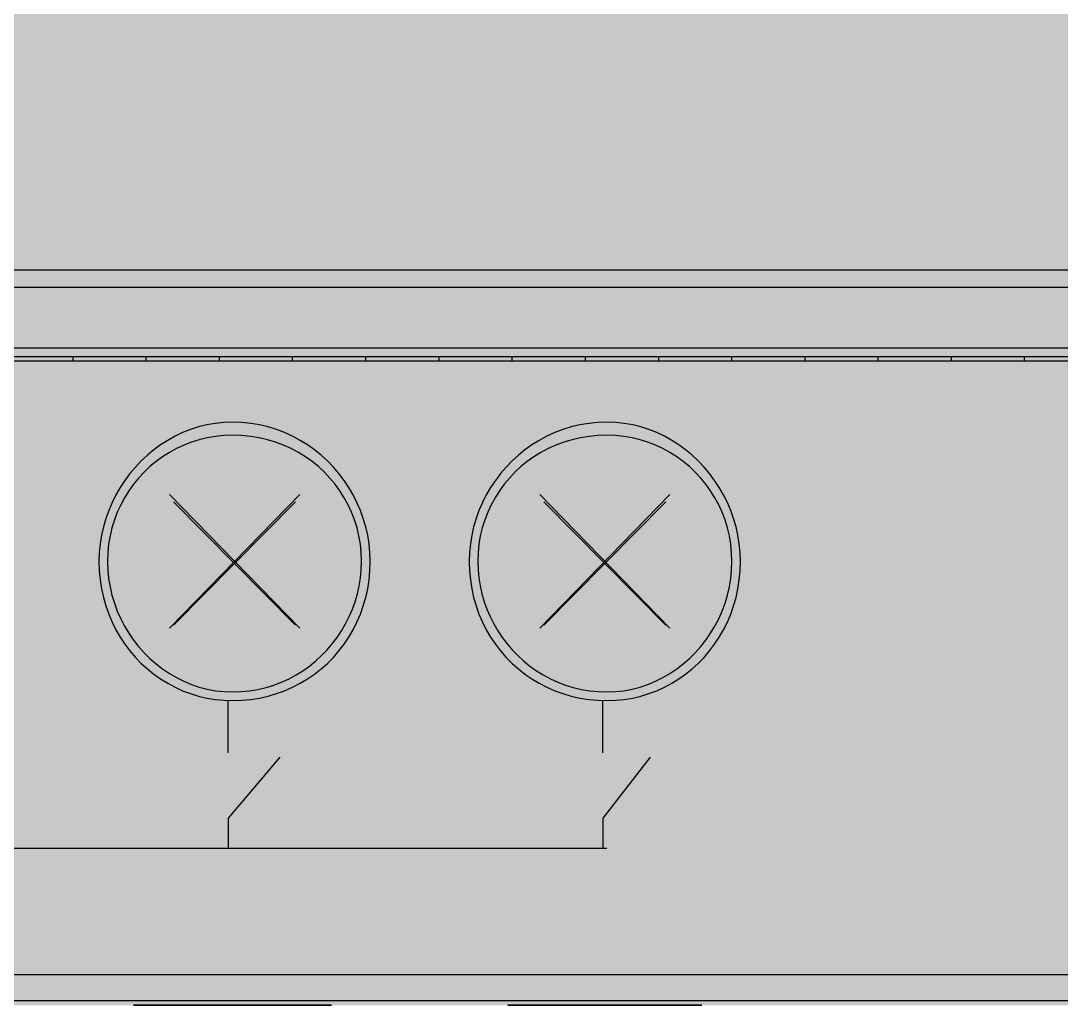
# Model space of a CAD drawing. Header units: millimetres. Extents: x 0 to 966, y -664 to 90.
# Drawn here: x 300.69 to 322, y 0 to 20.16 of the extents above; entities that cross this region are included whole.
import ezdxf

# ---------------------------------------------------------------- set-up
doc = ezdxf.new("R2010")
doc.units = ezdxf.units.MM
for name, color, linetype in [('HDL_BODY', 7, 'Continuous'), ('HDL_COLOUR', 7, 'Continuous'), ('HDL_DETAIL', 7, 'Continuous'), ('HDL_PRINT', 7, 'Continuous')]:
    doc.layers.add(name, color=color, linetype=linetype)

# ---------------------------------------------------------------- blocks, each defined once
blk = doc.blocks.new('M_MHD02R17U.1_FRONT')
at = {"layer": 'HDL_BODY', "true_color": 0x202126}
blk.add_hatch(color=250, dxfattribs=at).paths.add_polyline_path([(0, 0), (144, 0), (144, 90), (0, 90)])
at = {"layer": 'HDL_BODY', "true_color": 0x23242a}
blk.add_hatch(color=250, dxfattribs=at).paths.add_polyline_path([(0.4, 0.5), (143.6, 0.5), (143.6, 19.8), (0.4, 19.8)])
at = {"layer": 'HDL_COLOUR', "true_color": 0x1a332c}
for points in [[(55.026, 11.941), (54.848, 11.934), (54.672, 11.916), (54.499, 11.885), (54.331, 11.843), (54.166, 11.79), (54.005, 11.726), (53.85, 11.652), (53.699, 11.568), (53.554, 11.475), (53.415, 11.373), (53.283, 11.263), (53.157, 11.145), (53.038, 11.019), (52.926, 10.887), (52.822, 10.747), (52.726, 10.602), (52.639, 10.451), (52.56, 10.294), (52.491, 10.133), (52.432, 9.967), (52.382, 9.798), (52.343, 9.625), (52.314, 9.449), (52.297, 9.27), (52.291, 9.089), (52.297, 8.898), (52.314, 8.711), (52.343, 8.529), (52.382, 8.35), (52.432, 8.177), (52.491, 8.008), (52.56, 7.845), (52.639, 7.688), (52.726, 7.537), (52.822, 7.393), (52.926, 7.255), (53.038, 7.124), (53.157, 7.001), (53.283, 6.886), (53.415, 6.779), (53.554, 6.681), (53.699, 6.592), (53.85, 6.512), (54.005, 6.441), (54.166, 6.38), (54.331, 6.33), (54.499, 6.29), (54.672, 6.261), (54.848, 6.244), (55.026, 6.238), (55.215, 6.244), (55.4, 6.261), (55.581, 6.29), (55.757, 6.33), (55.929, 6.38), (56.095, 6.441), (56.257, 6.512), (56.412, 6.592), (56.562, 6.681), (56.705, 6.779), (56.841, 6.886), (56.97, 7.001), (57.092, 7.124), (57.206, 7.255), (57.311, 7.393), (57.409, 7.537), (57.497, 7.688), (57.576, 7.845), (57.646, 8.008), (57.706, 8.177), (57.756, 8.35), (57.796, 8.529), (57.824, 8.711), (57.842, 8.898), (57.848, 9.089), (57.842, 9.27), (57.824, 9.449), (57.796, 9.625), (57.756, 9.798), (57.706, 9.967), (57.646, 10.133), (57.576, 10.294), (57.497, 10.451), (57.409, 10.602), (57.311, 10.747), (57.206, 10.887), (57.092, 11.019), (56.97, 11.145), (56.841, 11.263), (56.705, 11.373), (56.562, 11.475), (56.412, 11.568), (56.257, 11.652), (56.095, 11.726), (55.929, 11.79), (55.757, 11.843), (55.581, 11.885), (55.4, 11.916), (55.215, 11.934), (55.026, 11.941)], [(62.696, 11.941), (62.507, 11.934), (62.322, 11.916), (62.141, 11.885), (61.965, 11.843), (61.793, 11.79), (61.626, 11.726), (61.465, 11.652), (61.31, 11.568), (61.16, 11.475), (61.017, 11.373), (60.881, 11.263), (60.752, 11.145), (60.63, 11.019), (60.516, 10.887), (60.411, 10.747), (60.313, 10.602), (60.225, 10.451), (60.145, 10.294), (60.075, 10.133), (60.015, 9.967), (59.966, 9.798), (59.926, 9.625), (59.898, 9.449), (59.88, 9.27), (59.874, 9.089), (59.88, 8.898), (59.898, 8.711), (59.926, 8.529), (59.966, 8.35), (60.015, 8.177), (60.075, 8.008), (60.145, 7.845), (60.225, 7.688), (60.313, 7.537), (60.411, 7.393), (60.516, 7.255), (60.63, 7.124), (60.752, 7.001), (60.881, 6.886), (61.017, 6.779), (61.16, 6.681), (61.31, 6.592), (61.465, 6.512), (61.626, 6.441), (61.793, 6.38), (61.965, 6.33), (62.141, 6.29), (62.322, 6.261), (62.507, 6.244), (62.696, 6.238), (62.874, 6.244), (63.05, 6.261), (63.223, 6.29), (63.391, 6.33), (63.556, 6.38), (63.716, 6.441), (63.872, 6.512), (64.022, 6.592), (64.167, 6.681), (64.306, 6.779), (64.439, 6.886), (64.565, 7.001), (64.684, 7.124), (64.796, 7.255), (64.9, 7.393), (64.996, 7.537), (65.083, 7.688), (65.162, 7.845), (65.231, 8.008), (65.29, 8.177), (65.34, 8.35), (65.379, 8.529), (65.407, 8.711), (65.425, 8.898), (65.431, 9.089), (65.425, 9.27), (65.407, 9.449), (65.379, 9.625), (65.34, 9.798), (65.29, 9.967), (65.231, 10.133), (65.162, 10.294), (65.083, 10.451), (64.996, 10.602), (64.9, 10.747), (64.796, 10.887), (64.684, 11.019), (64.565, 11.145), (64.439, 11.263), (64.306, 11.373), (64.167, 11.475), (64.022, 11.568), (63.872, 11.652), (63.716, 11.726), (63.556, 11.79), (63.391, 11.843), (63.223, 11.885), (63.05, 11.916), (62.874, 11.934), (62.696, 11.941)], [(55.026, 11.673), (54.851, 11.667), (54.679, 11.65), (54.51, 11.621), (54.346, 11.581), (54.185, 11.531), (54.03, 11.47), (53.879, 11.4), (53.734, 11.32), (53.595, 11.232), (53.462, 11.134), (53.336, 11.029), (53.216, 10.916), (53.104, 10.795), (53, 10.668), (52.904, 10.533), (52.816, 10.393), (52.737, 10.246), (52.668, 10.094), (52.608, 9.937), (52.558, 9.776), (52.519, 9.609), (52.49, 9.439), (52.473, 9.266), (52.467, 9.089), (52.473, 8.912), (52.49, 8.737), (52.519, 8.565), (52.558, 8.396), (52.608, 8.231), (52.668, 8.07), (52.737, 7.913), (52.816, 7.762), (52.904, 7.617), (53, 7.477), (53.104, 7.344), (53.216, 7.218), (53.336, 7.099), (53.462, 6.988), (53.595, 6.886), (53.734, 6.792), (53.879, 6.708), (54.03, 6.633), (54.185, 6.569), (54.346, 6.515), (54.51, 6.472), (54.679, 6.441), (54.851, 6.422), (55.026, 6.416), (55.204, 6.422), (55.378, 6.439), (55.549, 6.468), (55.715, 6.507), (55.876, 6.557), (56.032, 6.617), (56.184, 6.686), (56.329, 6.764), (56.469, 6.851), (56.603, 6.946), (56.731, 7.049), (56.851, 7.16), (56.965, 7.277), (57.071, 7.402), (57.17, 7.532), (57.261, 7.668), (57.343, 7.81), (57.417, 7.957), (57.482, 8.108), (57.538, 8.263), (57.584, 8.423), (57.621, 8.585), (57.647, 8.751), (57.664, 8.919), (57.669, 9.089), (57.663, 9.266), (57.646, 9.439), (57.617, 9.609), (57.577, 9.776), (57.527, 9.937), (57.467, 10.094), (57.396, 10.246), (57.316, 10.393), (57.228, 10.533), (57.13, 10.668), (57.023, 10.795), (56.909, 10.916), (56.787, 11.029), (56.657, 11.134), (56.52, 11.232), (56.377, 11.32), (56.227, 11.4), (56.071, 11.47), (55.909, 11.531), (55.742, 11.581), (55.57, 11.621), (55.393, 11.65), (55.211, 11.667), (55.026, 11.673)], [(62.696, 11.673), (62.51, 11.667), (62.329, 11.65), (62.152, 11.621), (61.98, 11.581), (61.813, 11.531), (61.651, 11.47), (61.495, 11.4), (61.344, 11.32), (61.201, 11.232), (61.064, 11.134), (60.934, 11.029), (60.811, 10.916), (60.697, 10.795), (60.59, 10.668), (60.492, 10.533), (60.403, 10.393), (60.323, 10.246), (60.253, 10.094), (60.192, 9.937), (60.142, 9.776), (60.102, 9.609), (60.073, 9.439), (60.056, 9.266), (60.05, 9.089), (60.055, 8.919), (60.072, 8.751), (60.098, 8.585), (60.135, 8.423), (60.181, 8.263), (60.237, 8.108), (60.303, 7.957), (60.377, 7.81), (60.459, 7.668), (60.55, 7.532), (60.649, 7.402), (60.755, 7.277), (60.869, 7.16), (60.99, 7.049), (61.118, 6.946), (61.252, 6.851), (61.392, 6.764), (61.538, 6.686), (61.689, 6.617), (61.846, 6.557), (62.007, 6.507), (62.173, 6.468), (62.343, 6.439), (62.518, 6.422), (62.696, 6.416), (62.871, 6.422), (63.042, 6.441), (63.211, 6.472), (63.375, 6.515), (63.535, 6.569), (63.691, 6.633), (63.841, 6.708), (63.986, 6.792), (64.125, 6.886), (64.258, 6.988), (64.385, 7.099), (64.504, 7.218), (64.617, 7.344), (64.721, 7.477), (64.817, 7.617), (64.905, 7.762), (64.984, 7.913), (65.054, 8.07), (65.114, 8.231), (65.163, 8.396), (65.203, 8.565), (65.232, 8.737), (65.249, 8.912), (65.255, 9.089), (65.249, 9.266), (65.232, 9.439), (65.203, 9.609), (65.163, 9.776), (65.114, 9.937), (65.054, 10.094), (64.984, 10.246), (64.905, 10.393), (64.817, 10.533), (64.721, 10.668), (64.617, 10.795), (64.504, 10.916), (64.385, 11.029), (64.258, 11.134), (64.125, 11.232), (63.986, 11.32), (63.841, 11.4), (63.691, 11.47), (63.535, 11.531), (63.375, 11.581), (63.211, 11.621), (63.042, 11.65), (62.871, 11.667), (62.696, 11.673)]]:
    blk.add_hatch(color=250, dxfattribs=at).paths.add_polyline_path(points)
at = {"layer": 'HDL_COLOUR', "true_color": 0x9ea4a8}
for points in [[(57.014, 9.089), (56.997, 9.35), (56.948, 9.606), (56.866, 9.853), (56.754, 10.087), (56.612, 10.304), (56.445, 10.501), (56.253, 10.673), (56.042, 10.818), (55.814, 10.933), (55.573, 11.017), (55.323, 11.068), (55.069, 11.085), (54.816, 11.068), (54.566, 11.017), (54.325, 10.933), (54.097, 10.818), (53.885, 10.673), (53.694, 10.501), (53.526, 10.304), (53.385, 10.087), (53.273, 9.853), (53.191, 9.606), (53.141, 9.35), (53.125, 9.089), (53.141, 8.829), (53.191, 8.573), (53.273, 8.325), (53.385, 8.091), (53.526, 7.874), (53.694, 7.678), (53.885, 7.506), (54.097, 7.361), (54.325, 7.245), (54.566, 7.161), (54.816, 7.11), (55.069, 7.093), (55.323, 7.11), (55.573, 7.161), (55.814, 7.245), (56.042, 7.361), (56.253, 7.506), (56.445, 7.678), (56.612, 7.874), (56.754, 8.091), (56.866, 8.325), (56.948, 8.573), (56.997, 8.829)], [(64.597, 9.089), (64.581, 9.35), (64.531, 9.606), (64.449, 9.853), (64.337, 10.087), (64.195, 10.304), (64.028, 10.501), (63.836, 10.673), (63.625, 10.818), (63.397, 10.933), (63.156, 11.017), (62.906, 11.068), (62.652, 11.085), (62.399, 11.068), (62.149, 11.017), (61.908, 10.933), (61.68, 10.818), (61.469, 10.673), (61.277, 10.501), (61.11, 10.304), (60.968, 10.087), (60.856, 9.853), (60.774, 9.606), (60.724, 9.35), (60.708, 9.089), (60.724, 8.829), (60.774, 8.573), (60.856, 8.325), (60.968, 8.091), (61.11, 7.874), (61.277, 7.678), (61.469, 7.506), (61.68, 7.361), (61.908, 7.245), (62.149, 7.161), (62.399, 7.11), (62.652, 7.093), (62.906, 7.11), (63.156, 7.161), (63.397, 7.245), (63.625, 7.361), (63.836, 7.506), (64.028, 7.678), (64.195, 7.874), (64.337, 8.091), (64.449, 8.325), (64.531, 8.573), (64.581, 8.829)], [(56.889, 9.045), (56.873, 9.285), (56.827, 9.521), (56.75, 9.749), (56.645, 9.965), (56.512, 10.165), (56.355, 10.346), (56.176, 10.504), (55.978, 10.638), (55.765, 10.745), (55.539, 10.822), (55.306, 10.869), (55.068, 10.885), (54.83, 10.869), (54.597, 10.822), (54.371, 10.745), (54.157, 10.638), (53.959, 10.504), (53.78, 10.346), (53.623, 10.165), (53.491, 9.965), (53.386, 9.749), (53.309, 9.521), (53.263, 9.285), (53.247, 9.045), (53.263, 8.804), (53.309, 8.568), (53.386, 8.34), (53.491, 8.124), (53.623, 7.924), (53.78, 7.743), (53.959, 7.585), (54.157, 7.451), (54.371, 7.344), (54.597, 7.267), (54.83, 7.22), (55.068, 7.204), (55.306, 7.22), (55.539, 7.267), (55.765, 7.344), (55.978, 7.451), (56.176, 7.585), (56.355, 7.743), (56.512, 7.924), (56.645, 8.124), (56.75, 8.34), (56.827, 8.568), (56.873, 8.804)], [(64.474, 9.045), (64.459, 9.285), (64.412, 9.521), (64.336, 9.749), (64.23, 9.965), (64.098, 10.165), (63.941, 10.346), (63.762, 10.504), (63.563, 10.638), (63.35, 10.745), (63.124, 10.822), (62.89, 10.869), (62.652, 10.885), (62.415, 10.869), (62.181, 10.822), (61.955, 10.745), (61.742, 10.638), (61.543, 10.504), (61.364, 10.346), (61.207, 10.165), (61.075, 9.965), (60.969, 9.749), (60.893, 9.521), (60.846, 9.285), (60.831, 9.045), (60.846, 8.804), (60.893, 8.568), (60.969, 8.34), (61.075, 8.124), (61.207, 7.924), (61.364, 7.743), (61.543, 7.585), (61.742, 7.451), (61.955, 7.344), (62.181, 7.267), (62.415, 7.22), (62.652, 7.204), (62.89, 7.22), (63.124, 7.267), (63.35, 7.344), (63.563, 7.451), (63.762, 7.585), (63.941, 7.743), (64.098, 7.924), (64.23, 8.124), (64.336, 8.34), (64.412, 8.568), (64.459, 8.804)]]:
    blk.add_hatch(color=253, dxfattribs=at).paths.add_polyline_path(points)
at = {"layer": 'HDL_PRINT', "true_color": 0xdee1e9}
for points in [[(54.407, 15.416), (54.232, 15.416), (54.232, 17.02), (54.193, 17.015), (54.156, 17), (54.118, 16.978), (54.08, 16.949), (54.043, 16.916), (54.005, 16.879), (53.967, 16.842), (53.929, 16.837), (53.891, 16.824), (53.853, 16.807), (53.815, 16.788), (53.778, 16.77), (53.74, 16.757), (53.702, 16.753), (53.702, 17.02), (53.764, 17.024), (53.819, 17.035), (53.868, 17.053), (53.911, 17.076), (53.951, 17.103), (53.988, 17.133), (54.022, 17.165), (54.056, 17.198), (54.093, 17.236), (54.131, 17.274), (54.168, 17.313), (54.206, 17.351), (54.244, 17.389), (54.283, 17.427), (54.321, 17.465), (54.407, 17.465), (54.407, 15.416)], [(62.08, 15.416), (61.815, 15.416), (61.815, 17.02), (61.777, 16.987), (61.739, 16.961), (61.701, 16.94), (61.663, 16.921), (61.626, 16.9), (61.588, 16.875), (61.55, 16.842), (61.513, 16.837), (61.475, 16.824), (61.437, 16.807), (61.4, 16.788), (61.361, 16.77), (61.323, 16.757), (61.285, 16.753), (61.285, 16.931), (61.341, 16.96), (61.392, 16.99), (61.44, 17.02), (61.484, 17.05), (61.528, 17.079), (61.573, 17.109), (61.62, 17.139), (61.67, 17.168), (61.725, 17.198), (61.763, 17.236), (61.8, 17.274), (61.833, 17.313), (61.862, 17.351), (61.884, 17.389), (61.899, 17.427), (61.904, 17.465), (62.08, 17.465), (62.08, 15.416)], [(62.696, 17.198), (62.696, 17.465), (64.02, 17.465), (64.02, 17.287), (63.991, 17.233), (63.957, 17.179), (63.921, 17.124), (63.882, 17.068), (63.843, 17.009), (63.803, 16.947), (63.765, 16.882), (63.728, 16.814), (63.695, 16.741), (63.666, 16.663), (63.62, 16.613), (63.578, 16.558), (63.54, 16.499), (63.505, 16.438), (63.472, 16.374), (63.442, 16.307), (63.414, 16.238), (63.388, 16.167), (63.363, 16.096), (63.338, 16.023), (63.315, 15.951), (63.312, 15.915), (63.303, 15.868), (63.292, 15.812), (63.277, 15.75), (63.263, 15.683), (63.249, 15.614), (63.237, 15.545), (63.228, 15.478), (63.225, 15.416), (62.961, 15.416), (62.964, 15.475), (62.972, 15.536), (62.984, 15.597), (62.998, 15.661), (63.013, 15.728), (63.027, 15.799), (63.039, 15.874), (63.047, 15.954), (63.05, 16.04), (63.076, 16.096), (63.102, 16.156), (63.128, 16.219), (63.155, 16.285), (63.181, 16.352), (63.208, 16.418), (63.234, 16.484), (63.261, 16.547), (63.288, 16.607), (63.315, 16.663), (63.37, 16.723), (63.42, 16.782), (63.465, 16.842), (63.505, 16.901), (63.542, 16.96), (63.575, 17.02), (63.607, 17.079), (63.637, 17.139), (63.666, 17.198), (62.696, 17.198)]]:
    blk.add_hatch(color=254, dxfattribs=at).paths.add_polyline_path(points)
h = blk.add_hatch(color=254, dxfattribs=at)
h.paths.add_polyline_path([(56.348, 17.02), (56.083, 16.931), (56.082, 16.997), (56.081, 17.046), (56.076, 17.083), (56.066, 17.112), (56.05, 17.137), (56.027, 17.164), (55.993, 17.198), (55.987, 17.235), (55.968, 17.261), (55.939, 17.276), (55.903, 17.284), (55.862, 17.287), (55.818, 17.287), (55.781, 17.287), (55.743, 17.285), (55.705, 17.28), (55.668, 17.27), (55.629, 17.255), (55.591, 17.231), (55.553, 17.198), (55.521, 17.193), (55.496, 17.178), (55.476, 17.156), (55.457, 17.127), (55.436, 17.094), (55.411, 17.058), (55.377, 17.02), (55.374, 16.96), (55.366, 16.901), (55.354, 16.842), (55.34, 16.782), (55.325, 16.723), (55.311, 16.663), (55.299, 16.604), (55.291, 16.545), (55.288, 16.485), (55.326, 16.523), (55.365, 16.562), (55.403, 16.6), (55.441, 16.638), (55.478, 16.676), (55.516, 16.714), (55.553, 16.753), (55.598, 16.753), (55.642, 16.753), (55.687, 16.753), (55.731, 16.753), (55.774, 16.753), (55.818, 16.753), (55.873, 16.752), (55.924, 16.751), (55.971, 16.746), (56.016, 16.737), (56.06, 16.722), (56.105, 16.7), (56.152, 16.669), (56.203, 16.627), (56.258, 16.574), (56.292, 16.537), (56.324, 16.492), (56.354, 16.441), (56.381, 16.385), (56.404, 16.325), (56.422, 16.261), (56.433, 16.195), (56.437, 16.129), (56.433, 16.066), (56.423, 16.01), (56.409, 15.961), (56.392, 15.917), (56.376, 15.877), (56.362, 15.84), (56.351, 15.806), (56.348, 15.772), (56.31, 15.734), (56.272, 15.696), (56.234, 15.658), (56.196, 15.62), (56.159, 15.581), (56.121, 15.543), (56.083, 15.505), (56.044, 15.472), (56.005, 15.448), (55.962, 15.432), (55.915, 15.423), (55.862, 15.418), (55.802, 15.416), (55.732, 15.416), (55.672, 15.419), (55.614, 15.429), (55.557, 15.446), (55.503, 15.469), (55.451, 15.498), (55.403, 15.535), (55.36, 15.578), (55.321, 15.627), (55.288, 15.683), (55.244, 15.712), (55.209, 15.749), (55.18, 15.794), (55.158, 15.847), (55.141, 15.907), (55.129, 15.974), (55.121, 16.047), (55.116, 16.126), (55.114, 16.211), (55.113, 16.301), (55.113, 16.396), (55.113, 16.513), (55.114, 16.622), (55.116, 16.723), (55.121, 16.816), (55.129, 16.902), (55.141, 16.981), (55.158, 17.053), (55.18, 17.12), (55.209, 17.18), (55.244, 17.236), (55.288, 17.287), (55.321, 17.34), (55.36, 17.381), (55.406, 17.413), (55.459, 17.435), (55.517, 17.45), (55.583, 17.459), (55.654, 17.463), (55.733, 17.465), (55.818, 17.465), (55.888, 17.465), (55.949, 17.463), (56.003, 17.458), (56.05, 17.449), (56.093, 17.433), (56.133, 17.409), (56.172, 17.376), (56.204, 17.339), (56.236, 17.295), (56.265, 17.248), (56.292, 17.198), (56.315, 17.148), (56.332, 17.101), (56.344, 17.057), (56.348, 17.02)])
h.paths.add_polyline_path([(55.377, 16.129), (55.377, 16.084), (55.377, 16.04), (55.377, 15.995), (55.377, 15.951), (55.377, 15.906), (55.377, 15.861), (55.411, 15.823), (55.436, 15.787), (55.457, 15.754), (55.476, 15.725), (55.496, 15.703), (55.521, 15.688), (55.553, 15.683), (55.597, 15.677), (55.639, 15.66), (55.676, 15.639), (55.705, 15.617), (55.725, 15.601), (55.732, 15.594), (55.801, 15.599), (55.86, 15.614), (55.908, 15.636), (55.946, 15.665), (55.972, 15.698), (55.988, 15.734), (55.993, 15.772), (56.027, 15.806), (56.059, 15.84), (56.089, 15.877), (56.116, 15.917), (56.139, 15.961), (56.157, 16.01), (56.168, 16.066), (56.172, 16.129), (56.167, 16.167), (56.154, 16.205), (56.137, 16.243), (56.118, 16.281), (56.1, 16.32), (56.088, 16.358), (56.083, 16.396), (56.049, 16.429), (56.015, 16.462), (55.979, 16.492), (55.94, 16.519), (55.896, 16.541), (55.848, 16.559), (55.793, 16.57), (55.732, 16.574), (55.693, 16.569), (55.655, 16.555), (55.617, 16.532), (55.579, 16.504), (55.541, 16.47), (55.504, 16.434), (55.467, 16.396), (55.434, 16.358), (55.41, 16.32), (55.394, 16.281), (55.384, 16.243), (55.379, 16.205), (55.378, 16.167), (55.377, 16.129)])
at = {"layer": 'HDL_DETAIL', "color": 251, "true_color": 0x52555c}
for points in [[(5.555, 15.059), (138.533, 15.059)], [(5.555, 14.703), (138.533, 14.703)], [(138.533, 13.456), (5.555, 13.456)], [(138.533, 13.277), (5.555, 13.277)], [(51.761, 13.188), (51.761, 13.277)], [(53.261, 13.188), (53.261, 13.277)], [(54.761, 13.188), (54.761, 13.277)], [(56.258, 13.188), (56.258, 13.277)], [(57.758, 13.188), (57.758, 13.277)], [(59.258, 13.188), (59.258, 13.277)], [(60.755, 13.188), (60.755, 13.277)], [(62.255, 13.188), (62.255, 13.277)], [(63.755, 13.188), (63.755, 13.277)], [(65.255, 13.188), (65.255, 13.277)], [(66.752, 13.188), (66.752, 13.277)], [(68.252, 13.188), (68.252, 13.277)], [(69.752, 13.188), (69.752, 13.277)], [(71.249, 13.188), (71.249, 13.277)], [(138.533, 13.188), (5.555, 13.188)], [(62.696, 3.208), (32.714, 3.208), (32.642, 3.212), (32.571, 3.226), (32.503, 3.248), (32.438, 3.279), (32.378, 3.318), (32.324, 3.367), (32.277, 3.424), (32.238, 3.491), (32.209, 3.566), (32.191, 3.65), (32.185, 3.742), (32.185, 6.238)], [(54.937, 5.168), (54.937, 6.238)], [(62.609, 5.168), (62.609, 6.238)], [(55.993, 5.079), (54.937, 3.832), (54.937, 3.208)], [(63.58, 5.079), (62.609, 3.832), (62.609, 3.208)], [(114.989, 0.624), (5.026, 0.624)], [(114.459, 0.089), (4.497, 0.089)], [(57.053, 0), (57.044, 0), (57.017, 0), (56.974, 0), (56.916, 0), (56.842, 0), (56.755, 0), (56.655, 0), (56.543, 0), (56.42, 0), (56.287, 0), (56.144, 0), (55.993, 0), (55.877, 0), (55.759, 0), (55.639, 0), (55.517, 0), (55.395, 0), (55.272, 0), (55.149, 0), (55.025, 0), (54.901, 0), (54.777, 0), (54.654, 0), (54.532, 0), (54.411, 0), (54.291, 0), (54.173, 0), (54.056, 0), (53.905, 0), (53.763, 0), (53.629, 0), (53.506, 0), (53.394, 0), (53.294, 0), (53.207, 0), (53.134, 0), (53.075, 0), (53.032, 0), (53.006, 0), (52.997, 0)], [(52.997, 0), (53.006, 0), (53.032, 0), (53.075, 0), (53.134, 0), (53.207, 0), (53.294, 0), (53.394, 0), (53.506, 0), (53.629, 0), (53.763, 0), (53.905, 0), (54.056, 0), (54.173, 0), (54.291, 0), (54.411, 0), (54.532, 0), (54.654, 0), (54.777, 0), (54.901, 0), (55.025, 0), (55.149, 0), (55.272, 0), (55.395, 0), (55.517, 0), (55.639, 0), (55.759, 0), (55.877, 0), (55.993, 0), (56.144, 0), (56.287, 0), (56.42, 0), (56.543, 0), (56.655, 0), (56.755, 0), (56.842, 0), (56.916, 0), (56.974, 0), (57.017, 0), (57.044, 0), (57.053, 0)], [(64.636, 0), (64.629, 0), (64.607, 0), (64.572, 0), (64.522, 0), (64.459, 0), (64.383, 0), (64.294, 0), (64.193, 0), (64.079, 0), (63.953, 0), (63.815, 0), (63.666, 0), (63.548, 0), (63.427, 0), (63.303, 0), (63.176, 0), (63.047, 0), (62.916, 0), (62.785, 0), (62.652, 0), (62.52, 0), (62.389, 0), (62.258, 0), (62.129, 0), (62.002, 0), (61.878, 0), (61.757, 0), (61.639, 0), (61.49, 0), (61.352, 0), (61.226, 0), (61.112, 0), (61.011, 0), (60.922, 0), (60.846, 0), (60.783, 0), (60.733, 0), (60.698, 0), (60.676, 0), (60.669, 0)], [(60.669, 0), (60.676, 0), (60.698, 0), (60.733, 0), (60.783, 0), (60.846, 0), (60.922, 0), (61.011, 0), (61.112, 0), (61.226, 0), (61.352, 0), (61.49, 0), (61.639, 0), (61.757, 0), (61.878, 0), (62.002, 0), (62.129, 0), (62.258, 0), (62.389, 0), (62.52, 0), (62.652, 0), (62.785, 0), (62.916, 0), (63.047, 0), (63.176, 0), (63.303, 0), (63.427, 0), (63.548, 0), (63.666, 0), (63.815, 0), (63.953, 0), (64.079, 0), (64.193, 0), (64.294, 0), (64.383, 0), (64.459, 0), (64.522, 0), (64.572, 0), (64.607, 0), (64.629, 0), (64.636, 0)]]:
    blk.add_lwpolyline(points, dxfattribs=at)
for points in [[(55.026, 11.941), (54.848, 11.934), (54.672, 11.916), (54.499, 11.885), (54.331, 11.843), (54.166, 11.79), (54.005, 11.726), (53.85, 11.652), (53.699, 11.568), (53.554, 11.475), (53.415, 11.373), (53.283, 11.263), (53.157, 11.145), (53.038, 11.019), (52.926, 10.887), (52.822, 10.747), (52.726, 10.602), (52.639, 10.451), (52.56, 10.294), (52.491, 10.133), (52.432, 9.967), (52.382, 9.798), (52.343, 9.625), (52.314, 9.449), (52.297, 9.27), (52.291, 9.089), (52.297, 8.898), (52.314, 8.711), (52.343, 8.529), (52.382, 8.35), (52.432, 8.177), (52.491, 8.008), (52.56, 7.845), (52.639, 7.688), (52.726, 7.537), (52.822, 7.393), (52.926, 7.255), (53.038, 7.124), (53.157, 7.001), (53.283, 6.886), (53.415, 6.779), (53.554, 6.681), (53.699, 6.592), (53.85, 6.512), (54.005, 6.441), (54.166, 6.38), (54.331, 6.33), (54.499, 6.29), (54.672, 6.261), (54.848, 6.244), (55.026, 6.238), (55.215, 6.244), (55.4, 6.261), (55.581, 6.29), (55.757, 6.33), (55.929, 6.38), (56.095, 6.441), (56.257, 6.512), (56.412, 6.592), (56.562, 6.681), (56.705, 6.779), (56.841, 6.886), (56.97, 7.001), (57.092, 7.124), (57.206, 7.255), (57.311, 7.393), (57.409, 7.537), (57.497, 7.688), (57.576, 7.845), (57.646, 8.008), (57.706, 8.177), (57.756, 8.35), (57.796, 8.529), (57.824, 8.711), (57.842, 8.898), (57.848, 9.089), (57.842, 9.27), (57.824, 9.449), (57.796, 9.625), (57.756, 9.798), (57.706, 9.967), (57.646, 10.133), (57.576, 10.294), (57.497, 10.451), (57.409, 10.602), (57.311, 10.747), (57.206, 10.887), (57.092, 11.019), (56.97, 11.145), (56.841, 11.263), (56.705, 11.373), (56.562, 11.475), (56.412, 11.568), (56.257, 11.652), (56.095, 11.726), (55.929, 11.79), (55.757, 11.843), (55.581, 11.885), (55.4, 11.916), (55.215, 11.934), (55.026, 11.941)], [(62.696, 11.941), (62.507, 11.934), (62.322, 11.916), (62.141, 11.885), (61.965, 11.843), (61.793, 11.79), (61.626, 11.726), (61.465, 11.652), (61.31, 11.568), (61.16, 11.475), (61.017, 11.373), (60.881, 11.263), (60.752, 11.145), (60.63, 11.019), (60.516, 10.887), (60.411, 10.747), (60.313, 10.602), (60.225, 10.451), (60.145, 10.294), (60.075, 10.133), (60.015, 9.967), (59.966, 9.798), (59.926, 9.625), (59.898, 9.449), (59.88, 9.27), (59.874, 9.089), (59.88, 8.898), (59.898, 8.711), (59.926, 8.529), (59.966, 8.35), (60.015, 8.177), (60.075, 8.008), (60.145, 7.845), (60.225, 7.688), (60.313, 7.537), (60.411, 7.393), (60.516, 7.255), (60.63, 7.124), (60.752, 7.001), (60.881, 6.886), (61.017, 6.779), (61.16, 6.681), (61.31, 6.592), (61.465, 6.512), (61.626, 6.441), (61.793, 6.38), (61.965, 6.33), (62.141, 6.29), (62.322, 6.261), (62.507, 6.244), (62.696, 6.238), (62.874, 6.244), (63.05, 6.261), (63.223, 6.29), (63.391, 6.33), (63.556, 6.38), (63.716, 6.441), (63.872, 6.512), (64.022, 6.592), (64.167, 6.681), (64.306, 6.779), (64.439, 6.886), (64.565, 7.001), (64.684, 7.124), (64.796, 7.255), (64.9, 7.393), (64.996, 7.537), (65.083, 7.688), (65.162, 7.845), (65.231, 8.008), (65.29, 8.177), (65.34, 8.35), (65.379, 8.529), (65.407, 8.711), (65.425, 8.898), (65.431, 9.089), (65.425, 9.27), (65.407, 9.449), (65.379, 9.625), (65.34, 9.798), (65.29, 9.967), (65.231, 10.133), (65.162, 10.294), (65.083, 10.451), (64.996, 10.602), (64.9, 10.747), (64.796, 10.887), (64.684, 11.019), (64.565, 11.145), (64.439, 11.263), (64.306, 11.373), (64.167, 11.475), (64.022, 11.568), (63.872, 11.652), (63.716, 11.726), (63.556, 11.79), (63.391, 11.843), (63.223, 11.885), (63.05, 11.916), (62.874, 11.934), (62.696, 11.941)], [(55.026, 11.673), (54.851, 11.667), (54.679, 11.65), (54.51, 11.621), (54.346, 11.581), (54.185, 11.531), (54.03, 11.47), (53.879, 11.4), (53.734, 11.32), (53.595, 11.232), (53.462, 11.134), (53.336, 11.029), (53.216, 10.916), (53.104, 10.795), (53, 10.668), (52.904, 10.533), (52.816, 10.393), (52.737, 10.246), (52.668, 10.094), (52.608, 9.937), (52.558, 9.776), (52.519, 9.609), (52.49, 9.439), (52.473, 9.266), (52.467, 9.089), (52.473, 8.912), (52.49, 8.737), (52.519, 8.565), (52.558, 8.396), (52.608, 8.231), (52.668, 8.07), (52.737, 7.913), (52.816, 7.762), (52.904, 7.617), (53, 7.477), (53.104, 7.344), (53.216, 7.218), (53.336, 7.099), (53.462, 6.988), (53.595, 6.886), (53.734, 6.792), (53.879, 6.708), (54.03, 6.633), (54.185, 6.569), (54.346, 6.515), (54.51, 6.472), (54.679, 6.441), (54.851, 6.422), (55.026, 6.416), (55.204, 6.422), (55.378, 6.439), (55.549, 6.468), (55.715, 6.507), (55.876, 6.557), (56.032, 6.617), (56.184, 6.686), (56.329, 6.764), (56.469, 6.851), (56.603, 6.946), (56.731, 7.049), (56.851, 7.16), (56.965, 7.277), (57.071, 7.402), (57.17, 7.532), (57.261, 7.668), (57.343, 7.81), (57.417, 7.957), (57.482, 8.108), (57.538, 8.263), (57.584, 8.423), (57.621, 8.585), (57.647, 8.751), (57.664, 8.919), (57.669, 9.089), (57.663, 9.266), (57.646, 9.439), (57.617, 9.609), (57.577, 9.776), (57.527, 9.937), (57.467, 10.094), (57.396, 10.246), (57.316, 10.393), (57.228, 10.533), (57.13, 10.668), (57.023, 10.795), (56.909, 10.916), (56.787, 11.029), (56.657, 11.134), (56.52, 11.232), (56.377, 11.32), (56.227, 11.4), (56.071, 11.47), (55.909, 11.531), (55.742, 11.581), (55.57, 11.621), (55.393, 11.65), (55.211, 11.667), (55.026, 11.673)], [(62.696, 11.673), (62.51, 11.667), (62.329, 11.65), (62.152, 11.621), (61.98, 11.581), (61.813, 11.531), (61.651, 11.47), (61.495, 11.4), (61.344, 11.32), (61.201, 11.232), (61.064, 11.134), (60.934, 11.029), (60.811, 10.916), (60.697, 10.795), (60.59, 10.668), (60.492, 10.533), (60.403, 10.393), (60.323, 10.246), (60.253, 10.094), (60.192, 9.937), (60.142, 9.776), (60.102, 9.609), (60.073, 9.439), (60.056, 9.266), (60.05, 9.089), (60.055, 8.919), (60.072, 8.751), (60.098, 8.585), (60.135, 8.423), (60.181, 8.263), (60.237, 8.108), (60.303, 7.957), (60.377, 7.81), (60.459, 7.668), (60.55, 7.532), (60.649, 7.402), (60.755, 7.277), (60.869, 7.16), (60.99, 7.049), (61.118, 6.946), (61.252, 6.851), (61.392, 6.764), (61.538, 6.686), (61.689, 6.617), (61.846, 6.557), (62.007, 6.507), (62.173, 6.468), (62.343, 6.439), (62.518, 6.422), (62.696, 6.416), (62.871, 6.422), (63.042, 6.441), (63.211, 6.472), (63.375, 6.515), (63.535, 6.569), (63.691, 6.633), (63.841, 6.708), (63.986, 6.792), (64.125, 6.886), (64.258, 6.988), (64.385, 7.099), (64.504, 7.218), (64.617, 7.344), (64.721, 7.477), (64.817, 7.617), (64.905, 7.762), (64.984, 7.913), (65.054, 8.07), (65.114, 8.231), (65.163, 8.396), (65.203, 8.565), (65.232, 8.737), (65.249, 8.912), (65.255, 9.089), (65.249, 9.266), (65.232, 9.439), (65.203, 9.609), (65.163, 9.776), (65.114, 9.937), (65.054, 10.094), (64.984, 10.246), (64.905, 10.393), (64.817, 10.533), (64.721, 10.668), (64.617, 10.795), (64.504, 10.916), (64.385, 11.029), (64.258, 11.134), (64.125, 11.232), (63.986, 11.32), (63.841, 11.4), (63.691, 11.47), (63.535, 11.531), (63.375, 11.581), (63.211, 11.621), (63.042, 11.65), (62.871, 11.667), (62.696, 11.673)]]:
    blk.add_lwpolyline(points, close=True, dxfattribs=at)
at = {"layer": 'HDL_DETAIL', "color": 250, "true_color": 0x25292b}
for points in [[(53.736, 7.72), (56.403, 10.458)], [(53.736, 10.458), (56.403, 7.72)], [(61.319, 7.72), (63.986, 10.458)], [(61.319, 10.458), (63.986, 7.72)], [(53.819, 7.783), (56.316, 10.306)], [(53.819, 10.306), (56.316, 7.783)], [(61.403, 7.783), (63.902, 10.306)], [(61.403, 10.306), (63.902, 7.783)]]:
    blk.add_lwpolyline(points, dxfattribs=at)

msp = doc.modelspace()

# ---------------------------------------------------------------- block references
msp.add_blockref('M_MHD02R17U.1_FRONT', (250, 0))

doc.saveas('drawing.dxf')
